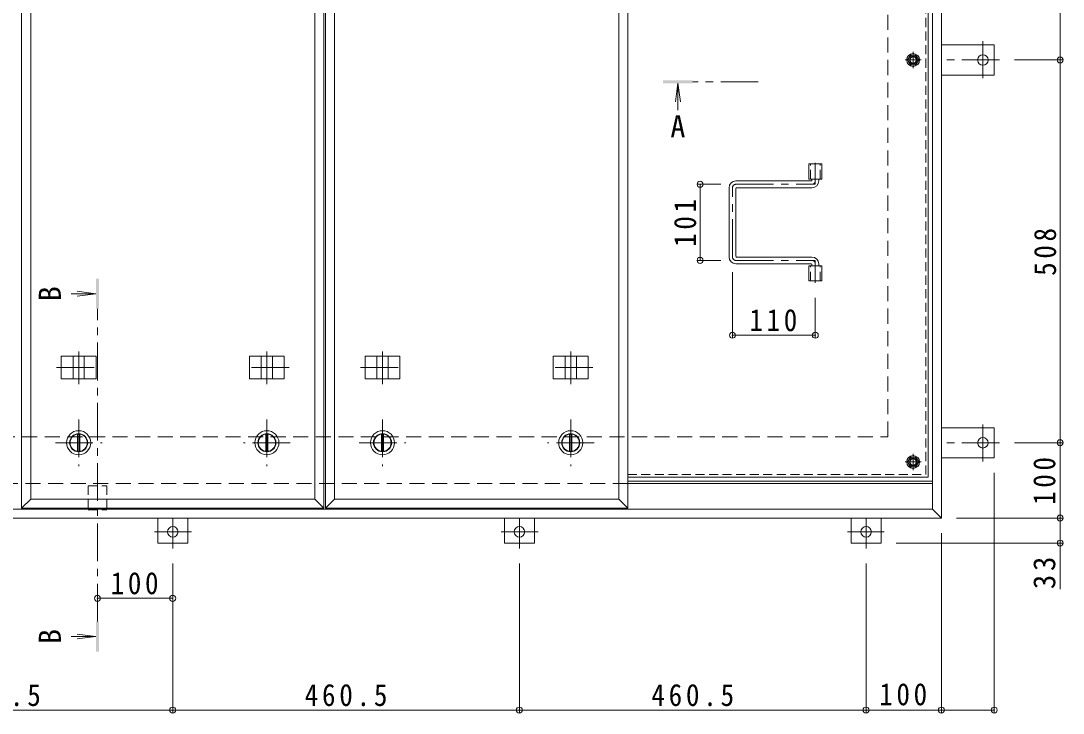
# Model space of a CAD drawing. Units: millimetres at full size, sheet at 1:10. Extents: x -2660 to 2777, y -1962 to 1732.
# Drawn here: x -1507 to -122, y -333 to 585 of the extents above; entities that cross this region are included whole.
import ezdxf
from ezdxf.enums import TextEntityAlignment as Align

# ---------------------------------------------------------------- set-up
doc = ezdxf.new("R2010")
doc.units = ezdxf.units.MM
doc.header["$LTSCALE"] = 10
doc.header["$PDMODE"] = 32
doc.header["$PDSIZE"] = 8
for name, pattern in [('CHAIN1', [8, 5, -1, 1, -1]), ('DASHED1', [1.8, 1.2, -0.6]), ('DASHED2', [3, 2, -1])]:
    doc.linetypes.add(name, pattern=pattern)
for name, color, linetype, lineweight in [('0-1_躯体', 2, 'Continuous', 9), ('0-2_仕上', 3, 'Continuous', 9), ('0-3_建具', 4, 'Continuous', 9), ('0-5_寸法', 7, 'DASHED1', 9), ('0-6_ハッチ', 6, 'Continuous', 9), ('0-7', 5, 'Continuous', 5), ('0-A', 3, 'CHAIN1', 9), ('0-B', 2, 'Continuous', 9), ('0-C', 2, 'Continuous', 9), ('0-E', 3, 'Continuous', 9), ('0-F', 7, 'Continuous', 9)]:
    doc.layers.add(name, color=color, linetype=linetype, lineweight=lineweight)
doc.styles.add('ＭＳ ゴシック', font='')
doc.styles.get('ＭＳ ゴシック').set_extended_font_data('MS Gothic')

msp = doc.modelspace()

# ---------------------------------------------------------------- linework, layer by layer
at = {"layer": '0-1_躯体', "linetype": 'DASHED2'}
for p, q in [((-354.89, 33.44), (-354.89, 1033.44)), ((-2254.89, 33.44), (-354.89, 33.44)), ((-700.52, -28.56), (-2313.89, -28.56))]:
    msp.add_line(p, q, dxfattribs=at)
at = {"layer": '0-1_躯体'}
msp.add_line((-295.89, -28.56), (-700.52, -28.56), dxfattribs=at)
at = {"layer": '0-2_仕上'}
for p, q in [((-1505.64, -61.56), (-1505.64, 1128.44)), ((-1104.14, 1128.44), (-1104.14, -61.56)), ((-1102.02, -61.56), (-1102.02, 1128.44)), ((-700.52, 1128.44), (-700.52, -61.56)), ((-1493.64, -49.56), (-1493.64, 1116.44)), ((-1116.14, 1116.44), (-1116.14, -49.56)), ((-1090.02, -49.56), (-1090.02, 1116.44)), ((-712.52, 1116.44), (-712.52, -49.56)), ((-460.04, 375.44), (-460.04, 395.44)), ((-460.04, 395.44), (-442.74, 395.44)), ((-442.74, 375.44), (-442.74, 395.44)), ((-460.04, 375.44), (-442.74, 375.44)), ((-460.04, 240.44), (-460.04, 260.44)), ((-460.04, 260.44), (-442.74, 260.44)), ((-442.74, 240.44), (-442.74, 260.44)), ((-460.04, 240.44), (-442.74, 240.44)), ((-1505.64, -61.56), (-1493.64, -49.56)), ((-1102.02, -61.56), (-1090.02, -49.56)), ((-1104.14, -61.56), (-1505.64, -61.56)), ((-700.52, -61.56), (-1102.02, -61.56))]:
    msp.add_line(p, q, dxfattribs=at)
at = {"layer": '0-2_仕上', "color": 4}
for p, q in [((-633.89, 502.6), (-637.16, 477.82)), ((-633.89, 502.6), (-633.89, 467)), ((-633.89, 502.6), (-630.63, 477.82)), ((-1406.89, 223.2), (-1439.66, 223.2)), ((-1406.89, 223.2), (-1431.68, 226.46)), ((-1406.89, 223.2), (-1431.68, 219.94)), ((-1406.89, -231.73), (-1439.66, -231.73)), ((-1406.89, -231.73), (-1431.68, -228.47)), ((-1406.89, -231.73), (-1431.68, -235))]:
    msp.add_line(p, q, dxfattribs=at)
at = {"layer": '0-2_仕上', "color": 4, "linetype": 'CHAIN1'}
for p, q in [((-527.05, 504.6), (-613.89, 504.6)), ((-1404.89, -211.73), (-1404.89, 203.2))]:
    msp.add_line(p, q, dxfattribs=at)
at = {"layer": '0-2_仕上', "linetype": 'DASHED1'}
for p, q in [((-457.74, 375.44), (-457.74, 395.44)), ((-445.04, 375.44), (-445.04, 395.44)), ((-457.74, 240.44), (-457.74, 260.44)), ((-445.04, 240.44), (-445.04, 260.44))]:
    msp.add_line(p, q, dxfattribs=at)
at = {"layer": '0-2_仕上'}
for points in [[(-1104.14, -61.56), (-1116.14, -49.56), (-1493.64, -49.56)], [(-700.52, -61.56), (-712.52, -49.56), (-1090.02, -49.56)]]:
    msp.add_lwpolyline(points, dxfattribs=at)
at = {"layer": '0-2_仕上', "color": 4}
for points in [[(-653.89, 502.6), (-653.89, 506.6), (-613.89, 502.6), (-613.89, 506.6)], [(-1402.89, 243.2), (-1406.89, 243.2), (-1402.89, 203.2), (-1406.89, 203.2)], [(-1406.89, -251.73), (-1402.89, -251.73), (-1406.89, -211.73), (-1402.89, -211.73)]]:
    msp.add_solid(points, dxfattribs=at)
at = {"layer": '0-3_建具', "color": 2}
for p, q in [((-283.89, -74.56), (-283.89, 1141.44)), ((-295.89, -62.56), (-295.89, 1129.44)), ((-295.89, -28.56), (-700.52, -28.56)), ((-295.89, -62.56), (-2313.89, -62.56)), ((-283.89, -74.56), (-295.89, -62.56)), ((-283.89, -74.56), (-2325.89, -74.56))]:
    msp.add_line(p, q, dxfattribs=at)
at = {"layer": '0-3_建具'}
for p, q in [((-1452.98, 110.44), (-1452.98, 140.44)), ((-1452.98, 140.44), (-1406.81, 140.44)), ((-1437.39, 110.44), (-1437.39, 140.44)), ((-1422.39, 110.44), (-1422.39, 140.44)), ((-1406.81, 110.44), (-1406.81, 140.44)), ((-1156.81, 140.44), (-1202.98, 140.44)), ((-1202.98, 110.44), (-1202.98, 140.44)), ((-1187.39, 110.44), (-1187.39, 140.44)), ((-1172.39, 110.44), (-1172.39, 140.44)), ((-1156.81, 110.44), (-1156.81, 140.44)), ((-1049.36, 110.44), (-1049.36, 140.44)), ((-1049.36, 140.44), (-1003.18, 140.44)), ((-1033.77, 110.44), (-1033.77, 140.44)), ((-1018.77, 110.44), (-1018.77, 140.44)), ((-1003.18, 110.44), (-1003.18, 140.44)), ((-753.18, 140.44), (-799.36, 140.44)), ((-799.36, 110.44), (-799.36, 140.44)), ((-783.77, 110.44), (-783.77, 140.44)), ((-768.77, 110.44), (-768.77, 140.44)), ((-753.18, 110.44), (-753.18, 140.44)), ((-1452.98, 110.44), (-1406.81, 110.44)), ((-1156.81, 110.44), (-1202.98, 110.44)), ((-1049.36, 110.44), (-1003.18, 110.44)), ((-753.18, 110.44), (-799.36, 110.44))]:
    msp.add_line(p, q, dxfattribs=at)
at = {"layer": '0-3_建具', "linetype": 'CHAIN1'}
for p, q in [((-1429.89, 103.32), (-1429.89, 146.56)), ((-1179.89, 103.32), (-1179.89, 146.56)), ((-1026.27, 103.32), (-1026.27, 146.56)), ((-776.27, 103.32), (-776.27, 146.56)), ((-1459.3, 125.44), (-1400.48, 125.44)), ((-1150.48, 125.44), (-1209.3, 125.44)), ((-1055.68, 125.44), (-996.86, 125.44)), ((-746.86, 125.44), (-805.68, 125.44))]:
    msp.add_line(p, q, dxfattribs=at)
at = {"layer": '0-5_寸法'}
for p, q in [((-1417.19, -31.76), (-1417.19, -63.76)), ((-1417.19, -31.76), (-1392.59, -31.76)), ((-1392.59, -31.76), (-1392.59, -63.76)), ((-1417.19, -63.76), (-1392.59, -63.76))]:
    msp.add_line(p, q, dxfattribs=at)
at = {"layer": '0-6_ハッチ', "linetype": 'CHAIN1'}
for p, q in [((-451.39, 396.82), (-451.39, 368.44)), ((-561.39, 271.95), (-561.39, 363.93)), ((-556.88, 368.44), (-451.39, 368.44)), ((-556.88, 267.44), (-451.39, 267.44)), ((-451.39, 237.55), (-451.39, 267.44))]:
    msp.add_line(p, q, dxfattribs=at)
at = {"layer": '0-6_ハッチ'}
for p, q in [((-455.89, 373.94), (-455.89, 375.44)), ((-446.89, 372.94), (-446.89, 375.44)), ((-565.89, 271.94), (-565.89, 363.94)), ((-456.89, 372.94), (-556.89, 372.94)), ((-556.89, 272.94), (-556.89, 362.94)), ((-555.89, 363.94), (-455.89, 363.94)), ((-555.89, 271.94), (-455.89, 271.94)), ((-456.89, 262.94), (-556.89, 262.94)), ((-455.89, 261.94), (-455.89, 260.44)), ((-446.89, 262.94), (-446.89, 260.44)), ((-700.52, -25.56), (-295.89, -25.56)), ((-700.52, -28.56), (-295.89, -28.56))]:
    msp.add_line(p, q, dxfattribs=at)
for centre, radius, start, end in [((-456.89, 373.94), 1, 270, 0), ((-556.89, 363.94), 9, 90, 180), ((-555.89, 362.94), 1, 90, 180), ((-455.89, 372.94), 9, 270, 0), ((-556.89, 271.94), 9, 180, 270), ((-555.89, 272.94), 1, 180, 270), ((-455.89, 262.94), 9, 0, 90), ((-456.89, 261.94), 1, 0, 90)]:
    msp.add_arc(centre, radius, start, end, dxfattribs=at)
at = {"layer": '0-6_ハッチ', "linetype": 'CHAIN1'}
for centre, radius, start, end in [((-556.88, 363.93), 4.51, 90, 180), ((-455.89, 372.94), 4.5, 270.29569, 0), ((-556.88, 271.95), 4.51, 180, 270), ((-455.89, 262.94), 4.5, 0, 89.70431)]:
    msp.add_arc(centre, radius, start, end, dxfattribs=at)
at = {"layer": '0-7'}
for centre, radius in [((-321.39, 533.44), 5), ((-321.39, 533.44), 4.19), ((-321.39, -0.06), 5), ((-321.39, -0.06), 4.19)]:
    msp.add_circle(centre, radius, dxfattribs=at)
at = {"layer": '0-A', "linetype": 'DASHED1'}
for p in [(-304.59, 607.19), (-700.52, -16.86)]:
    msp.add_line(p, (-304.59, -16.86), dxfattribs=at)
at = {"layer": '0-A', "linetype": 'Continuous'}
for q in [(-301.39, 605.95), (-700.52, -20.06)]:
    msp.add_line((-301.39, -20.06), q, dxfattribs=at)
at = {"layer": '0-A'}
for p, q in [((-321.39, 522.76), (-321.39, 544.12)), ((-310.71, 533.44), (-332.07, 533.44)), ((-321.39, -10.74), (-321.39, 10.62)), ((-310.71, -0.06), (-332.07, -0.06))]:
    msp.add_line(p, q, dxfattribs=at)
at = {"layer": '0-B'}
for p, q in [((-328.89, 533.44), (-325.14, 539.94)), ((-328.89, 533.44), (-325.14, 526.94)), ((-325.14, 539.94), (-317.65, 539.94)), ((-325.14, 526.94), (-317.65, 526.94)), ((-313.89, 533.44), (-317.65, 539.94)), ((-313.89, 533.44), (-317.65, 526.94)), ((-328.89, -0.06), (-325.14, 6.44)), ((-325.14, 6.44), (-317.65, 6.44)), ((-313.89, -0.06), (-317.65, 6.44)), ((-328.89, -0.06), (-325.14, -6.56)), ((-325.14, -6.56), (-317.65, -6.56)), ((-313.89, -0.06), (-317.65, -6.56))]:
    msp.add_line(p, q, dxfattribs=at)
for centre, radius in [((-321.39, 533.44), 8.5), ((-321.39, 533.44), 6.5), ((-321.39, -0.06), 8.5), ((-321.39, -0.06), 6.5)]:
    msp.add_circle(centre, radius, dxfattribs=at)
at = {"layer": '0-C', "linetype": 'CHAIN1'}
for p, q in [((-1429.89, 56.44), (-1429.89, -5.56)), ((-1179.89, 56.44), (-1179.89, -5.56)), ((-1026.27, 56.44), (-1026.27, -5.56)), ((-776.27, 56.44), (-776.27, -5.56)), ((-1460.89, 25.44), (-1398.89, 25.44)), ((-1148.89, 25.44), (-1210.89, 25.44)), ((-1057.27, 25.44), (-995.27, 25.44)), ((-745.27, 25.44), (-807.27, 25.44))]:
    msp.add_line(p, q, dxfattribs=at)
at = {"layer": '0-C'}
for p, q in [((-1431.39, 14.04), (-1431.39, 36.84)), ((-1428.39, 14.04), (-1428.39, 36.84)), ((-1181.39, 14.04), (-1181.39, 36.84)), ((-1178.39, 14.04), (-1178.39, 36.84)), ((-1027.77, 14.04), (-1027.77, 36.84)), ((-1024.77, 14.04), (-1024.77, 36.84)), ((-777.77, 14.04), (-777.77, 36.84)), ((-774.77, 14.04), (-774.77, 36.84))]:
    msp.add_line(p, q, dxfattribs=at)
for centre, radius in [((-1429.89, 25.44), 16), ((-1429.89, 25.44), 12), ((-1429.89, 25.44), 11.5), ((-1179.89, 25.44), 16), ((-1179.89, 25.44), 12), ((-1179.89, 25.44), 11.5), ((-1026.27, 25.44), 16), ((-1026.27, 25.44), 12), ((-1026.27, 25.44), 11.5), ((-776.27, 25.44), 16), ((-776.27, 25.44), 12), ((-776.27, 25.44), 11.5)]:
    msp.add_circle(centre, radius, dxfattribs=at)
at = {"layer": '0-E', "linetype": 'CHAIN1'}
for p, q in [((-228.69, 558.28), (-228.69, 509.39)), ((-206.53, 533.44), (-283.89, 533.44)), ((-228.69, 0.6), (-228.69, 49.49)), ((-206.53, 25.44), (-283.89, 25.44)), ((-1304.89, -114.92), (-1304.89, -74.76)), ((-844.39, -114.92), (-844.39, -74.76)), ((-383.89, -114.92), (-383.89, -74.76)), ((-1280.05, -92.76), (-1328.94, -92.76)), ((-819.55, -92.76), (-868.44, -92.76)), ((-408.73, -92.76), (-359.85, -92.76))]:
    msp.add_line(p, q, dxfattribs=at)
at = {"layer": '0-E'}
for p, q in [((-283.89, 553.44), (-213.69, 553.44)), ((-213.69, 553.44), (-213.69, 513.44)), ((-283.89, 513.44), (-213.69, 513.44)), ((-283.89, 45.44), (-213.69, 45.44)), ((-213.69, 5.44), (-213.69, 45.44)), ((-283.89, 5.44), (-213.69, 5.44)), ((-1324.89, -74.56), (-1324.89, -107.76)), ((-1284.89, -74.56), (-1284.89, -107.76)), ((-864.39, -74.56), (-864.39, -107.76)), ((-824.39, -74.56), (-824.39, -107.76)), ((-403.89, -74.56), (-403.89, -107.76)), ((-363.89, -74.56), (-363.89, -107.76)), ((-1284.89, -107.76), (-1324.89, -107.76)), ((-824.39, -107.76), (-864.39, -107.76)), ((-403.89, -107.76), (-363.89, -107.76))]:
    msp.add_line(p, q, dxfattribs=at)
for centre in [(-228.69, 533.44), (-228.69, 25.44), (-1304.89, -92.76), (-844.39, -92.76), (-383.89, -92.76)]:
    msp.add_circle(centre, 7, dxfattribs=at)
at = {"layer": '0-F'}
for p, q in [((-126.12, 1041.44), (-126.12, 533.44)), ((-123.12, 533.44), (-186.53, 533.44)), ((-126.12, 533.44), (-126.12, 25.44)), ((-607.36, 368.44), (-576.88, 368.44)), ((-604.36, 368.44), (-604.36, 267.44)), ((-607.36, 267.44), (-576.88, 267.44)), ((-561.39, 165.15), (-561.39, 251.95)), ((-451.39, 165.15), (-451.39, 217.55)), ((-451.39, 168.15), (-561.39, 168.15)), ((-123.12, 25.44), (-186.53, 25.44)), ((-126.12, 25.44), (-126.12, -74.56)), ((-213.69, -332.39), (-213.69, -14.56)), ((-123.12, -74.56), (-263.89, -74.56)), ((-126.12, -74.56), (-126.12, -107.76)), ((-283.89, -332.39), (-283.89, -94.56)), ((-123.12, -107.76), (-343.89, -107.76)), ((-126.12, -107.76), (-126.12, -168.77)), ((-1304.89, -332.39), (-1304.89, -134.92)), ((-844.39, -332.39), (-844.39, -134.92)), ((-383.89, -332.39), (-383.89, -134.92)), ((-1304.89, -181.02), (-1404.89, -181.02)), ((-1765.39, -329.39), (-1304.89, -329.39)), ((-1304.89, -329.39), (-844.39, -329.39)), ((-844.39, -329.39), (-383.89, -329.39)), ((-383.89, -329.39), (-283.89, -329.39)), ((-283.89, -329.39), (-213.69, -329.39))]:
    msp.add_line(p, q, dxfattribs=at)
for p in [(-126.12, 533.44), (-604.36, 368.44), (-604.36, 267.44), (-561.39, 168.15), (-451.39, 168.15), (-126.12, 25.44), (-126.12, -74.56), (-126.12, -107.76), (-1404.89, -181.02), (-1304.89, -181.02), (-1304.89, -329.39), (-844.39, -329.39), (-383.89, -329.39), (-283.89, -329.39), (-213.69, -329.39)]:
    msp.add_point(p, dxfattribs=at)

# ---------------------------------------------------------------- texts
at = {"layer": '0-5_寸法', "color": 2, "style": 'ＭＳ ゴシック'}
msp.add_text('A', height=29.33, dxfattribs=at).set_placement((-643.89, 421.91), align=Align.BOTTOM_LEFT)
for p in [(-1444.76, 213.2), (-1444.76, -241.73)]:
    msp.add_text('B', height=29.33, rotation=90, dxfattribs=at).set_placement(p, align=Align.BOTTOM_LEFT)
at = {"layer": '0-F', "color": 2, "char_height": 29.33, "attachment_point": 7, "rotation": 90, "style": 'ＭＳ ゴシック'}
for s, insert in [('\\T1.27;\\W0.9;101', (-609.36, 285.44)), ('\\T1.27;\\W0.9;508', (-131.12, 246.94)), ('\\T1.27;\\W0.9;100', (-132.12, -57.06)), ('\\T1.27;\\W0.95;33', (-132.12, -168.77))]:
    msp.add_mtext(s, dxfattribs=dict(at, insert=insert))
at = {"layer": '0-F', "color": 2, "char_height": 29.33, "attachment_point": 7, "style": 'ＭＳ ゴシック'}
for s, insert in [('\\T1.27;\\W0.9;110', (-538.89, 173.15)), ('\\T1.27;\\W0.9;100', (-1387.39, -176.02)), ('\\T1.28;\\W0.9;460.5', (-1590.14, -324.39)), ('\\T1.28;\\W0.9;460.5', (-1129.64, -324.39)), ('\\T1.28;\\W0.9;460.5', (-669.14, -324.39)), ('\\T1.27;\\W0.9;100', (-366.39, -323.39))]:
    msp.add_mtext(s, dxfattribs=dict(at, insert=insert))

doc.saveas('drawing.dxf')
